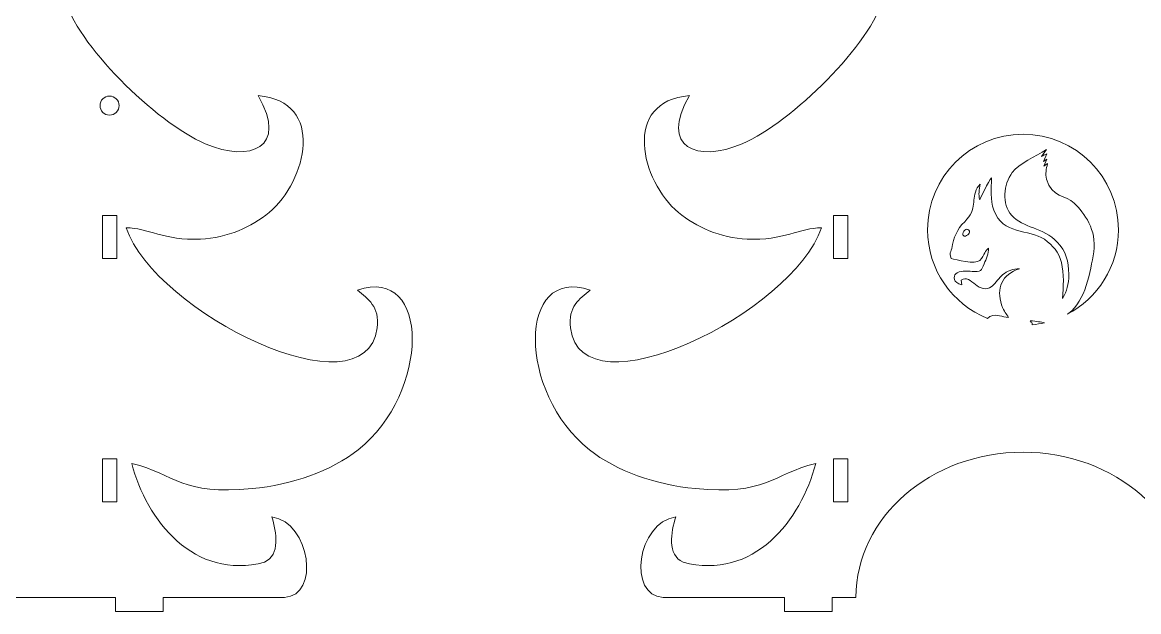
# Model space of a CAD drawing. Header units: millimetres. Extents: x -321 to 337, y -126 to 321.
# Drawn here: x -86.7 to 147.2, y 74.5 to 197.9 of the extents above; entities that cross this region are included whole.
import ezdxf

# ---------------------------------------------------------------- set-up
doc = ezdxf.new("R2010")
doc.units = ezdxf.units.MM
doc.header["$MEASUREMENT"] = 0
doc.layers.add('layer 1', color=7, linetype='Continuous')

msp = doc.modelspace()

# ---------------------------------------------------------------- linework, layer by layer
at = {"layer": 'layer 1', "color": 142, "lineweight": 9}
for points, knots in [([(-157.1854, 77.4578), (-157.1854, 77.4578), (-157.1854, 74.4578), (-157.1854, 74.4578), (-157.1854, 74.4578), (-157.1854, 74.4578), (-147.1854, 74.4578), (-147.1854, 74.4578), (-147.1854, 74.4578), (-147.1854, 74.4578), (-147.1854, 77.4578), (-147.1854, 77.4578), (-147.1854, 77.4578), (-147.1854, 77.4578), (-67.1854, 77.4578), (-67.1854, 77.4578), (-67.1854, 77.4578), (-67.1854, 77.4578), (-67.1854, 74.4578), (-67.1854, 74.4578), (-67.1854, 74.4578), (-67.1854, 74.4578), (-57.1854, 74.4578), (-57.1854, 74.4578), (-57.1854, 74.4578), (-57.1854, 74.4578), (-57.1854, 77.4578), (-57.1854, 77.4578), (-57.1854, 77.4578), (-57.1854, 77.4578), (-31.7777, 77.4578), (-31.7777, 77.4578), (-31.7777, 77.4578), (-24.3148, 77.6993), (-26.2719, 93.1218), (-34.4099, 94.3078), (-34.4099, 94.3078), (-33.4363, 91.0991), (-32.6006, 86.3569), (-35.9484, 84.8196), (-35.9484, 84.8196), (-50.6278, 80.8802), (-60.8036, 93.6631), (-63.7392, 105.5014), (-63.7392, 105.5014), (-54.6012, 103.2006), (-53.3041, 98.8073), (-38.53, 100.2269), (-38.53, 100.2269), (-30.2505, 101.0222), (-21.9368, 103.9224), (-16.3146, 108.3725), (-16.3146, 108.3725), (-1.2689, 120.2792), (-1.136, 147.0841), (-16.4828, 141.7781), (-16.4828, 141.7781), (-14.235, 139.8866), (-11.7925, 138.4265), (-12.3664, 133.8789), (-12.3664, 133.8789), (-14.7128, 115.2601), (-58.9339, 137.1634), (-64.9492, 154.8288), (-64.9492, 154.8288), (-60.4256, 154.935), (-57.0097, 152.0879), (-49.3964, 152.4799), (-49.3964, 152.4799), (-43.6439, 152.7768), (-38.6728, 154.9958), (-34.9916, 158.0615), (-34.9916, 158.0615), (-27.1051, 164.6267), (-23.0581, 181.3578), (-37.3013, 182.5412), (-37.3013, 182.5412), (-30.9319, 171.6485), (-38.9371, 168.4131), (-48.3647, 172.4701), (-48.3647, 172.4701), (-58.8453, 176.9772), (-75.4361, 193.4061), (-77.9938, 203.1851), (-77.9938, 203.1851), (-73.4916, 202.2877), (-69.5296, 200.5252), (-64.5105, 201.332), (-64.5105, 201.332), (-48.2243, 203.945), (-45.4417, 224.5056), (-58.5318, 227.4487), (-58.5318, 227.4487), (-55.4408, 220.8063), (-55.5672, 219.3576), (-62.4965, 217.7847), (-62.4965, 217.7847), (-71.364, 215.7722), (-79.1757, 224.4714), (-85.3516, 231.6815), (-85.3516, 231.6815), (-91.0573, 238.3126), (-105.5772, 261.485), (-107.1854, 287.4578), (-107.1854, 287.4578), (-108.7935, 261.485), (-123.3135, 238.3126), (-129.0189, 231.6815), (-129.0189, 231.6815), (-135.1948, 224.4714), (-143.0066, 215.7722), (-151.8742, 217.7847), (-151.8742, 217.7847), (-158.8034, 219.3576), (-158.93, 220.8063), (-155.8388, 227.4487), (-155.8388, 227.4487), (-168.9291, 224.5056), (-166.1463, 203.945), (-149.8602, 201.332), (-149.8602, 201.332), (-144.841, 200.5252), (-140.879, 202.2877), (-136.3771, 203.1851), (-136.3771, 203.1851), (-138.9345, 193.4061), (-155.5253, 176.9772), (-166.0059, 172.4701), (-166.0059, 172.4701), (-175.4334, 168.4131), (-183.4388, 171.6485), (-177.0695, 182.5412), (-177.0695, 182.5412), (-191.3127, 181.3578), (-187.2656, 164.6267), (-179.3792, 158.0615), (-179.3792, 158.0615), (-175.6977, 154.9958), (-170.7268, 152.7768), (-164.9742, 152.4799), (-164.9742, 152.4799), (-157.3609, 152.0879), (-153.945, 154.935), (-149.4215, 154.8288), (-149.4215, 154.8288), (-155.4369, 137.1634), (-199.6577, 115.2601), (-202.0043, 133.8789), (-202.0043, 133.8789), (-202.5783, 138.4265), (-200.1358, 139.8866), (-197.8879, 141.7781), (-197.8879, 141.7781), (-213.2347, 147.0841), (-213.1019, 120.2792), (-198.0561, 108.3725), (-198.0561, 108.3725), (-192.4338, 103.9224), (-184.1202, 101.0222), (-175.8406, 100.2269), (-175.8406, 100.2269), (-161.0665, 98.8073), (-159.7695, 103.2006), (-150.6315, 105.5014), (-150.6315, 105.5014), (-153.5669, 93.6631), (-163.7429, 80.8802), (-178.4221, 84.8196), (-178.4221, 84.8196), (-181.77, 86.3569), (-180.9341, 91.0991), (-179.9608, 94.3078), (-179.9608, 94.3078), (-188.0988, 93.1218), (-190.0559, 77.6993), (-182.593, 77.4578), (-182.593, 77.4578), (-182.593, 77.4578), (-157.1854, 77.4578), (-157.1854, 77.4578)], [0, 0, 0, 0, 0.02173913, 0.02173913, 0.02173913, 0.02173913, 0.04347826, 0.04347826, 0.04347826, 0.04347826, 0.06521739, 0.06521739, 0.06521739, 0.06521739, 0.08695652, 0.08695652, 0.08695652, 0.08695652, 0.10869565, 0.10869565, 0.10869565, 0.10869565, 0.13043478, 0.13043478, 0.13043478, 0.13043478, 0.15217391, 0.15217391, 0.15217391, 0.15217391, 0.17391304, 0.17391304, 0.17391304, 0.17391304, 0.19565217, 0.19565217, 0.19565217, 0.19565217, 0.2173913, 0.2173913, 0.2173913, 0.2173913, 0.23913043, 0.23913043, 0.23913043, 0.23913043, 0.26086957, 0.26086957, 0.26086957, 0.26086957, 0.2826087, 0.2826087, 0.2826087, 0.2826087, 0.30434783, 0.30434783, 0.30434783, 0.30434783, 0.32608696, 0.32608696, 0.32608696, 0.32608696, 0.34782609, 0.34782609, 0.34782609, 0.34782609, 0.36956522, 0.36956522, 0.36956522, 0.36956522, 0.39130435, 0.39130435, 0.39130435, 0.39130435, 0.41304348, 0.41304348, 0.41304348, 0.41304348, 0.43478261, 0.43478261, 0.43478261, 0.43478261, 0.45652174, 0.45652174, 0.45652174, 0.45652174, 0.47826087, 0.47826087, 0.47826087, 0.47826087, 0.5, 0.5, 0.5, 0.5, 0.52173913, 0.52173913, 0.52173913, 0.52173913, 0.54347826, 0.54347826, 0.54347826, 0.54347826, 0.56521739, 0.56521739, 0.56521739, 0.56521739, 0.58695652, 0.58695652, 0.58695652, 0.58695652, 0.60869565, 0.60869565, 0.60869565, 0.60869565, 0.63043478, 0.63043478, 0.63043478, 0.63043478, 0.65217391, 0.65217391, 0.65217391, 0.65217391, 0.67391304, 0.67391304, 0.67391304, 0.67391304, 0.69565217, 0.69565217, 0.69565217, 0.69565217, 0.7173913, 0.7173913, 0.7173913, 0.7173913, 0.73913043, 0.73913043, 0.73913043, 0.73913043, 0.76086957, 0.76086957, 0.76086957, 0.76086957, 0.7826087, 0.7826087, 0.7826087, 0.7826087, 0.80434783, 0.80434783, 0.80434783, 0.80434783, 0.82608696, 0.82608696, 0.82608696, 0.82608696, 0.84782609, 0.84782609, 0.84782609, 0.84782609, 0.86956522, 0.86956522, 0.86956522, 0.86956522, 0.89130435, 0.89130435, 0.89130435, 0.89130435, 0.91304348, 0.91304348, 0.91304348, 0.91304348, 0.93478261, 0.93478261, 0.93478261, 0.93478261, 0.95652174, 0.95652174, 0.95652174, 0.95652174, 1, 1, 1, 1]), ([(162.983, 77.4578), (162.983, 77.4578), (162.983, 74.4578), (162.983, 74.4578), (162.983, 74.4578), (162.983, 74.4578), (172.983, 74.4578), (172.983, 74.4578), (172.983, 74.4578), (172.983, 74.4578), (172.983, 77.4578), (172.983, 77.4578), (172.983, 77.4578), (172.983, 77.4578), (198.3907, 77.4578), (198.3907, 77.4578), (198.3907, 77.4578), (205.8536, 77.6993), (203.8965, 93.1218), (195.7585, 94.3078), (195.7585, 94.3078), (196.7321, 91.0991), (197.5678, 86.3569), (194.22, 84.8196), (194.22, 84.8196), (179.5406, 80.8802), (169.3648, 93.6631), (166.4292, 105.5014), (166.4292, 105.5014), (175.5672, 103.2006), (176.8643, 98.8073), (191.6384, 100.2269), (191.6384, 100.2269), (199.9179, 101.0222), (208.2316, 103.9224), (213.8538, 108.3725), (213.8538, 108.3725), (228.8995, 120.2792), (229.0324, 147.0841), (213.6856, 141.7781), (213.6856, 141.7781), (215.9334, 139.8866), (218.3759, 138.4265), (217.802, 133.8789), (217.802, 133.8789), (215.4556, 115.2601), (171.2345, 137.1634), (165.2192, 154.8288), (165.2192, 154.8288), (169.7428, 154.935), (173.1587, 152.0879), (180.772, 152.4799), (180.772, 152.4799), (186.5245, 152.7768), (191.4956, 154.9958), (195.1768, 158.0615), (195.1768, 158.0615), (203.0633, 164.6267), (207.1103, 181.3578), (192.8671, 182.5412), (192.8671, 182.5412), (199.2365, 171.6485), (191.2313, 168.4131), (181.8037, 172.4701), (181.8037, 172.4701), (171.3231, 176.9772), (154.7323, 193.4061), (152.1746, 203.1851), (152.1746, 203.1851), (156.6768, 202.2877), (160.6388, 200.5252), (165.6579, 201.332), (165.6579, 201.332), (181.9441, 203.945), (184.7267, 224.5056), (171.6366, 227.4487), (171.6366, 227.4487), (174.7276, 220.8063), (174.6012, 219.3576), (167.6719, 217.7847), (167.6719, 217.7847), (158.8044, 215.7722), (150.9927, 224.4714), (144.8168, 231.6815), (144.8168, 231.6815), (139.1111, 238.3126), (124.5912, 261.485), (122.983, 287.4578), (122.983, 287.4578), (121.3749, 261.485), (106.8549, 238.3126), (101.1495, 231.6815), (101.1495, 231.6815), (94.9736, 224.4714), (87.1618, 215.7722), (78.2942, 217.7847), (78.2942, 217.7847), (71.365, 219.3576), (71.2384, 220.8063), (74.3296, 227.4487), (74.3296, 227.4487), (61.2393, 224.5056), (64.0221, 203.945), (80.3082, 201.332), (80.3082, 201.332), (85.3274, 200.5252), (89.2894, 202.2877), (93.7913, 203.1851), (93.7913, 203.1851), (91.2339, 193.4061), (74.6431, 176.9772), (64.1625, 172.4701), (64.1625, 172.4701), (54.735, 168.4131), (46.7296, 171.6485), (53.0989, 182.5412), (53.0989, 182.5412), (38.8557, 181.3578), (42.9028, 164.6267), (50.7892, 158.0615), (50.7892, 158.0615), (54.4707, 154.9958), (59.4416, 152.7768), (65.1942, 152.4799), (65.1942, 152.4799), (72.8075, 152.0879), (76.2234, 154.935), (80.7469, 154.8288), (80.7469, 154.8288), (74.7315, 137.1634), (30.5107, 115.2601), (28.1641, 133.8789), (28.1641, 133.8789), (27.5901, 138.4265), (30.0326, 139.8866), (32.2805, 141.7781), (32.2805, 141.7781), (16.9337, 147.0841), (17.0665, 120.2792), (32.1123, 108.3725), (32.1123, 108.3725), (37.7346, 103.9224), (46.0482, 101.0222), (54.3278, 100.2269), (54.3278, 100.2269), (69.1019, 98.8073), (70.3989, 103.2006), (79.5369, 105.5014), (79.5369, 105.5014), (76.6015, 93.6631), (66.4255, 80.8802), (51.7463, 84.8196), (51.7463, 84.8196), (48.3984, 86.3569), (49.2343, 91.0991), (50.2076, 94.3078), (50.2076, 94.3078), (42.0696, 93.1218), (40.1125, 77.6993), (47.5754, 77.4578), (47.5754, 77.4578), (47.5754, 77.4578), (72.983, 77.4578), (72.983, 77.4578), (72.983, 77.4578), (72.983, 77.4578), (72.983, 74.4578), (72.983, 74.4578), (72.983, 74.4578), (72.983, 74.4578), (82.983, 74.4578), (82.983, 74.4578), (82.983, 74.4578), (82.983, 74.4578), (82.983, 77.4578), (82.983, 77.4578), (82.983, 77.4578), (82.983, 77.4578), (87.983, 77.4578), (87.983, 77.4578), (87.983, 77.4578), (87.983, 94.2415), (103.653, 107.8476), (122.983, 107.8476), (122.983, 107.8476), (142.313, 107.8476), (157.983, 94.2415), (157.983, 77.4578), (157.983, 77.4578), (157.983, 77.4578), (162.983, 77.4578), (162.983, 77.4578)], [0, 0, 0, 0, 0.02040816, 0.02040816, 0.02040816, 0.02040816, 0.04081633, 0.04081633, 0.04081633, 0.04081633, 0.06122449, 0.06122449, 0.06122449, 0.06122449, 0.08163265, 0.08163265, 0.08163265, 0.08163265, 0.10204082, 0.10204082, 0.10204082, 0.10204082, 0.12244898, 0.12244898, 0.12244898, 0.12244898, 0.14285714, 0.14285714, 0.14285714, 0.14285714, 0.16326531, 0.16326531, 0.16326531, 0.16326531, 0.18367347, 0.18367347, 0.18367347, 0.18367347, 0.20408163, 0.20408163, 0.20408163, 0.20408163, 0.2244898, 0.2244898, 0.2244898, 0.2244898, 0.24489796, 0.24489796, 0.24489796, 0.24489796, 0.26530612, 0.26530612, 0.26530612, 0.26530612, 0.28571429, 0.28571429, 0.28571429, 0.28571429, 0.30612245, 0.30612245, 0.30612245, 0.30612245, 0.32653061, 0.32653061, 0.32653061, 0.32653061, 0.34693878, 0.34693878, 0.34693878, 0.34693878, 0.36734694, 0.36734694, 0.36734694, 0.36734694, 0.3877551, 0.3877551, 0.3877551, 0.3877551, 0.40816327, 0.40816327, 0.40816327, 0.40816327, 0.42857143, 0.42857143, 0.42857143, 0.42857143, 0.44897959, 0.44897959, 0.44897959, 0.44897959, 0.46938776, 0.46938776, 0.46938776, 0.46938776, 0.48979592, 0.48979592, 0.48979592, 0.48979592, 0.51020408, 0.51020408, 0.51020408, 0.51020408, 0.53061224, 0.53061224, 0.53061224, 0.53061224, 0.55102041, 0.55102041, 0.55102041, 0.55102041, 0.57142857, 0.57142857, 0.57142857, 0.57142857, 0.59183673, 0.59183673, 0.59183673, 0.59183673, 0.6122449, 0.6122449, 0.6122449, 0.6122449, 0.63265306, 0.63265306, 0.63265306, 0.63265306, 0.65306122, 0.65306122, 0.65306122, 0.65306122, 0.67346939, 0.67346939, 0.67346939, 0.67346939, 0.69387755, 0.69387755, 0.69387755, 0.69387755, 0.71428571, 0.71428571, 0.71428571, 0.71428571, 0.73469388, 0.73469388, 0.73469388, 0.73469388, 0.75510204, 0.75510204, 0.75510204, 0.75510204, 0.7755102, 0.7755102, 0.7755102, 0.7755102, 0.79591837, 0.79591837, 0.79591837, 0.79591837, 0.81632653, 0.81632653, 0.81632653, 0.81632653, 0.83673469, 0.83673469, 0.83673469, 0.83673469, 0.85714286, 0.85714286, 0.85714286, 0.85714286, 0.87755102, 0.87755102, 0.87755102, 0.87755102, 0.89795918, 0.89795918, 0.89795918, 0.89795918, 0.91836735, 0.91836735, 0.91836735, 0.91836735, 0.93877551, 0.93877551, 0.93877551, 0.93877551, 0.95918367, 0.95918367, 0.95918367, 0.95918367, 1, 1, 1, 1]), ([(-68.4184, 182.4491), (-67.3138, 182.4491), (-66.4184, 181.5537), (-66.4184, 180.4491), (-66.4184, 180.4491), (-66.4184, 179.3445), (-67.3138, 178.4491), (-68.4184, 178.4491), (-68.4184, 178.4491), (-69.523, 178.4491), (-70.4184, 179.3445), (-70.4184, 180.4491), (-70.4184, 180.4491), (-70.4184, 181.5537), (-69.523, 182.4491), (-68.4184, 182.4491)], [0, 0, 0, 0, 0.2, 0.2, 0.2, 0.2, 0.4, 0.4, 0.4, 0.4, 0.6, 0.6, 0.6, 0.6, 1, 1, 1, 1]), ([(132.5734, 145.154), (132.5703, 142.8528), (132.1868, 141.6728), (131.2674, 140.0672), (131.2674, 140.0672), (131.3827, 142.5031), (131.6782, 145.2192), (131.018, 147.5954), (131.018, 147.5954), (130.3619, 149.9588), (129.3908, 150.9784), (127.4619, 152.4428), (127.4619, 152.4428), (124.1261, 154.6494), (118.7365, 153.3446), (116.8833, 158.5617), (116.8833, 158.5617), (116.0671, 160.8587), (116.3233, 162.9174), (116.4057, 165.3134), (116.4057, 165.3134), (115.7018, 164.6902), (114.0698, 160.9898), (113.904, 160.7094), (113.904, 160.7094), (113.5803, 161.8361), (113.8755, 162.8464), (114.0043, 163.985), (114.0043, 163.985), (114.0043, 163.985), (113.376, 163.2502), (113.376, 163.2502), (113.376, 163.2502), (112.0613, 160.7889), (113.5471, 158.8925), (110.7589, 156.1379), (110.7589, 156.1379), (109.125, 154.5236), (108.4615, 152.8707), (108.0385, 150.5405), (108.0385, 150.5405), (107.8093, 149.278), (107.4262, 149.9969), (107.9443, 148.4478), (107.9443, 148.4478), (108.913, 148.19), (113.0422, 147.1245), (113.9078, 148.0131), (113.9078, 148.0131), (115.0307, 149.1658), (115.0654, 150.2028), (115.7319, 150.5868), (115.7319, 150.5868), (115.7768, 149.4156), (115.2721, 148.332), (114.8366, 147.3249), (114.8366, 147.3249), (114.2034, 145.8604), (114.2063, 145.5299), (112.3005, 145.716), (112.3005, 145.716), (111.2265, 145.8208), (109.6407, 145.9012), (108.9072, 145.2425), (108.9072, 145.2425), (108.3724, 144.7622), (108.2867, 143.2976), (110.1676, 142.9137), (110.1676, 142.9137), (110.1676, 142.9137), (110.0413, 143.9124), (110.0413, 143.9124), (110.0413, 143.9124), (112.1097, 145.3782), (113.7706, 140.4207), (116.4875, 142.652), (116.4875, 142.652), (117.3015, 143.3203), (117.9273, 144.3915), (118.7899, 145.0814), (118.7899, 145.0814), (119.579, 145.7123), (120.9309, 146.346), (122.2475, 146.2812), (122.2475, 146.2812), (118.5049, 145.1291), (117.3708, 142.1027), (118.4906, 138.7463), (118.4906, 138.7463), (119.043, 137.0909), (119.554, 136.8815), (119.9201, 136.0625), (119.9201, 136.0625), (118.7103, 136.1511), (117.4125, 136.8824), (116.2311, 136.3406), (116.2311, 136.3406), (115.9953, 136.2325), (115.755, 136.0772), (115.544, 135.8882), (115.544, 135.8882), (108.1824, 138.84), (102.983, 146.0413), (102.983, 154.4578), (102.983, 154.4578), (102.983, 165.5035), (111.9373, 174.4578), (122.983, 174.4578), (122.983, 174.4578), (134.0287, 174.4578), (142.983, 165.5035), (142.983, 154.4578), (142.983, 154.4578), (142.983, 146.7591), (138.6325, 140.0775), (132.2564, 136.7346), (132.2564, 136.7346), (132.3576, 136.8086), (132.4608, 136.8846), (132.5671, 136.9642), (132.5671, 136.9642), (136.0027, 139.5361), (137.1402, 145.5524), (137.7955, 149.8414), (137.7955, 149.8414), (138.4938, 154.4106), (135.8137, 157.9778), (133.71, 160.0143), (133.71, 160.0143), (131.9798, 161.6891), (129.0226, 161.1874), (127.9233, 165.0116), (127.9233, 165.0116), (127.5701, 166.2404), (127.9179, 167.1344), (128.0844, 168.2918), (128.0844, 168.2918), (127.7916, 168.1104), (127.6606, 167.9653), (127.3816, 167.7753), (127.3816, 167.7753), (127.3816, 167.7753), (127.9977, 169.2254), (127.9977, 169.2254), (127.9977, 169.2254), (127.9977, 169.2254), (127.2991, 168.7259), (127.2991, 168.7259), (127.2991, 168.7259), (127.2991, 168.7259), (127.9678, 170.335), (127.9678, 170.335), (127.9678, 170.335), (127.3445, 170.128), (127.3768, 169.9391), (126.8492, 169.7627), (126.8492, 169.7627), (126.8492, 169.7627), (127.8856, 171.2516), (127.8856, 171.2516), (127.8856, 171.2516), (125.5462, 169.7735), (122.196, 168.3508), (120.735, 166.4069), (120.735, 166.4069), (118.8742, 163.9314), (118.4518, 159.8849), (120.6173, 157.4378), (120.6173, 157.4378), (122.9021, 154.8556), (127.2705, 154.9296), (130.1714, 151.869), (130.1714, 151.869), (131.9494, 149.9929), (132.5766, 147.751), (132.5734, 145.154)], [0, 0, 0, 0, 0.02222222, 0.02222222, 0.02222222, 0.02222222, 0.04444444, 0.04444444, 0.04444444, 0.04444444, 0.06666667, 0.06666667, 0.06666667, 0.06666667, 0.08888889, 0.08888889, 0.08888889, 0.08888889, 0.11111111, 0.11111111, 0.11111111, 0.11111111, 0.13333333, 0.13333333, 0.13333333, 0.13333333, 0.15555556, 0.15555556, 0.15555556, 0.15555556, 0.17777778, 0.17777778, 0.17777778, 0.17777778, 0.2, 0.2, 0.2, 0.2, 0.22222222, 0.22222222, 0.22222222, 0.22222222, 0.24444444, 0.24444444, 0.24444444, 0.24444444, 0.26666667, 0.26666667, 0.26666667, 0.26666667, 0.28888889, 0.28888889, 0.28888889, 0.28888889, 0.31111111, 0.31111111, 0.31111111, 0.31111111, 0.33333333, 0.33333333, 0.33333333, 0.33333333, 0.35555556, 0.35555556, 0.35555556, 0.35555556, 0.37777778, 0.37777778, 0.37777778, 0.37777778, 0.4, 0.4, 0.4, 0.4, 0.42222222, 0.42222222, 0.42222222, 0.42222222, 0.44444444, 0.44444444, 0.44444444, 0.44444444, 0.46666667, 0.46666667, 0.46666667, 0.46666667, 0.48888889, 0.48888889, 0.48888889, 0.48888889, 0.51111111, 0.51111111, 0.51111111, 0.51111111, 0.53333333, 0.53333333, 0.53333333, 0.53333333, 0.55555556, 0.55555556, 0.55555556, 0.55555556, 0.57777778, 0.57777778, 0.57777778, 0.57777778, 0.6, 0.6, 0.6, 0.6, 0.62222222, 0.62222222, 0.62222222, 0.62222222, 0.64444444, 0.64444444, 0.64444444, 0.64444444, 0.66666667, 0.66666667, 0.66666667, 0.66666667, 0.68888889, 0.68888889, 0.68888889, 0.68888889, 0.71111111, 0.71111111, 0.71111111, 0.71111111, 0.73333333, 0.73333333, 0.73333333, 0.73333333, 0.75555556, 0.75555556, 0.75555556, 0.75555556, 0.77777778, 0.77777778, 0.77777778, 0.77777778, 0.8, 0.8, 0.8, 0.8, 0.82222222, 0.82222222, 0.82222222, 0.82222222, 0.84444444, 0.84444444, 0.84444444, 0.84444444, 0.86666667, 0.86666667, 0.86666667, 0.86666667, 0.88888889, 0.88888889, 0.88888889, 0.88888889, 0.91111111, 0.91111111, 0.91111111, 0.91111111, 0.93333333, 0.93333333, 0.93333333, 0.93333333, 0.95555556, 0.95555556, 0.95555556, 0.95555556, 1, 1, 1, 1]), ([(-66.9186, 157.4578), (-66.9186, 157.4578), (-69.9186, 157.4578), (-69.9186, 157.4578), (-69.9186, 157.4578), (-69.9186, 157.4578), (-69.9186, 148.4578), (-69.9186, 148.4578), (-69.9186, 148.4578), (-69.9186, 148.4578), (-66.9186, 148.4578), (-66.9186, 148.4578), (-66.9186, 148.4578), (-66.9186, 148.4578), (-66.9186, 157.4578), (-66.9186, 157.4578)], [0, 0, 0, 0, 0.2, 0.2, 0.2, 0.2, 0.4, 0.4, 0.4, 0.4, 0.6, 0.6, 0.6, 0.6, 1, 1, 1, 1]), ([(86.2498, 157.4578), (86.2498, 157.4578), (83.2498, 157.4578), (83.2498, 157.4578), (83.2498, 157.4578), (83.2498, 157.4578), (83.2498, 148.4578), (83.2498, 148.4578), (83.2498, 148.4578), (83.2498, 148.4578), (86.2498, 148.4578), (86.2498, 148.4578), (86.2498, 148.4578), (86.2498, 148.4578), (86.2498, 157.4578), (86.2498, 157.4578)], [0, 0, 0, 0, 0.2, 0.2, 0.2, 0.2, 0.4, 0.4, 0.4, 0.4, 0.6, 0.6, 0.6, 0.6, 1, 1, 1, 1]), ([(110.3679, 153.3415), (110.316, 154.0956), (111.1329, 154.9167), (111.6429, 154.3782), (111.6429, 154.3782), (112.1113, 153.8835), (111.3577, 153.0689), (110.6268, 153.0946), (110.6268, 153.0946), (110.5451, 153.1767), (110.4596, 153.2716), (110.3679, 153.3415)], [0, 0, 0, 0, 0.25, 0.25, 0.25, 0.25, 0.5, 0.5, 0.5, 0.5, 1, 1, 1, 1]), ([(124.9099, 134.5506), (124.8756, 135.2024), (124.8083, 134.8395), (124.5017, 135.3934), (124.5017, 135.3934), (125.8541, 135.3066), (126.7383, 135.0795), (127.5145, 134.9735), (127.5145, 134.9735), (126.6657, 134.7769), (125.7962, 134.6353), (124.9099, 134.5506)], [0, 0, 0, 0, 0.25, 0.25, 0.25, 0.25, 0.5, 0.5, 0.5, 0.5, 1, 1, 1, 1]), ([(-66.9186, 106.4578), (-66.9186, 106.4578), (-69.9186, 106.4578), (-69.9186, 106.4578), (-69.9186, 106.4578), (-69.9186, 106.4578), (-69.9186, 97.4578), (-69.9186, 97.4578), (-69.9186, 97.4578), (-69.9186, 97.4578), (-66.9186, 97.4578), (-66.9186, 97.4578), (-66.9186, 97.4578), (-66.9186, 97.4578), (-66.9186, 106.4578), (-66.9186, 106.4578)], [0, 0, 0, 0, 0.2, 0.2, 0.2, 0.2, 0.4, 0.4, 0.4, 0.4, 0.6, 0.6, 0.6, 0.6, 1, 1, 1, 1]), ([(86.2498, 106.4578), (86.2498, 106.4578), (83.2498, 106.4578), (83.2498, 106.4578), (83.2498, 106.4578), (83.2498, 106.4578), (83.2498, 97.4578), (83.2498, 97.4578), (83.2498, 97.4578), (83.2498, 97.4578), (86.2498, 97.4578), (86.2498, 97.4578), (86.2498, 97.4578), (86.2498, 97.4578), (86.2498, 106.4578), (86.2498, 106.4578)], [0, 0, 0, 0, 0.2, 0.2, 0.2, 0.2, 0.4, 0.4, 0.4, 0.4, 0.6, 0.6, 0.6, 0.6, 1, 1, 1, 1])]:
    msp.add_open_spline(points, degree=3, knots=knots, dxfattribs=at)

doc.saveas('drawing.dxf')
